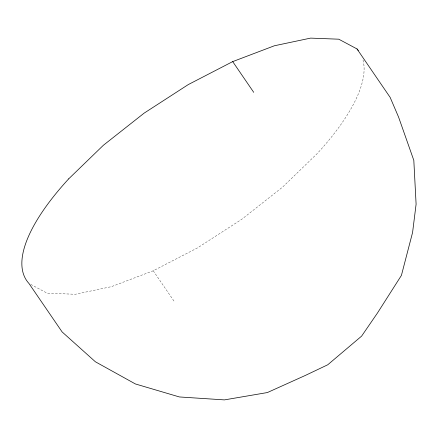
<?xml version="1.0" encoding="UTF-8"?>
<svg xmlns="http://www.w3.org/2000/svg" width="438" height="438" viewBox="0 0 438 438"><rect width="100%" height="100%" fill="white"/><g stroke="black" fill="none" stroke-linecap="round" stroke-linejoin="round"><path stroke-width="0.33" stroke-dasharray="2.19 1.64" d="M30.715 284.388L47.173 293.186L75.336 294.27L111.515 286.627L153.245 270.777L197.686 247.799L241.803 219.257L282.592 187.103L317.271 153.519A204.694 72.128 -34.4 0 0 362.659 58.834M153.245 270.777L174.275 301.508"/><path stroke-width="0.66" d="M68.678 178.863L103.357 145.285L144.146 113.124L188.263 84.589L232.704 61.61L274.434 45.755L310.613 38.111L338.771 39.196L357.003 48.936A204.694 72.128 -34.4 0 1 358.289 50.463M357.003 48.936L390.165 97.417L398.618 117.192L413.817 160.363L416.1 204.179L412.585 232.458L401.416 275.403L377.474 312.995L361.624 336.11L327.739 364.783L305.33 375.443L267.372 392.552L224.42 399.889L179.41 396.954L135.397 383.956L95.391 361.777L62.114 331.927L28.946 283.446A204.694 72.128 -34.4 0 1 68.678 178.863M232.704 61.61L253.728 92.341"/></g></svg>
